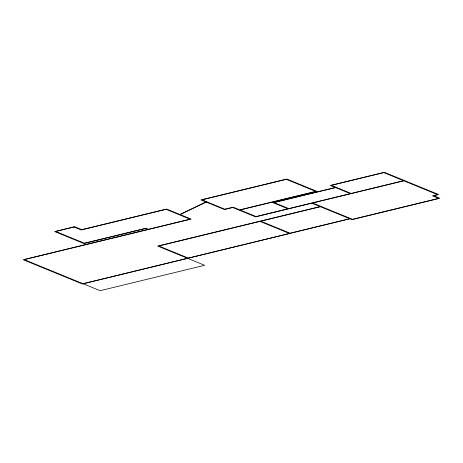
<?xml version="1.0" encoding="UTF-8"?>
<svg xmlns="http://www.w3.org/2000/svg" width="463" height="463" viewBox="0 0 463 463"><rect width="100%" height="100%" fill="white"/><g stroke="black" fill="none" stroke-linecap="round" stroke-linejoin="round"><path stroke-width="0.69" d="M187.787 258.412L204.617 265.305L100.112 290.7L83.282 283.807M205.89 201.961L179.876 214.462L166.599 209.021L81.772 229.636L74.589 226.696L54.634 231.546L83.901 243.532L145.44 228.577L147.616 229.469L23.15 259.72L82.449 284.01L349.906 218.802L351.973 219.647L439.85 198.291L433.646 195.751L438.64 194.541L384.342 172.3L330.287 185.437L335.293 187.486L273.755 202.441L272.776 202.042L316.848 191.329L286.823 179.025L200.884 199.912L205.89 201.961M206.214 202.094L180.2 214.595L191.19 219.097L24.308 259.65L82.952 283.674L187.463 258.279L157.651 246.061L320.095 206.591L311.825 203.199L255.553 216.875L232.704 207.517L224.387 209.536L206.214 202.094M74.086 227.032L55.791 231.477L84.405 243.197L145.949 228.242L148.449 229.272L190.033 219.167L166.095 209.357L81.268 229.972L74.086 227.032M286.313 179.36L202.042 199.842L224.891 209.201L233.207 207.181L239.736 209.855L315.691 191.398L286.313 179.36M383.839 172.635L331.444 185.368L351.139 193.436L403.533 180.703L383.839 172.635M271.943 202.244L240.066 209.988L256.056 216.539L287.934 208.796L271.943 202.244M335.617 187.619L274.079 202.574L288.767 208.593L350.306 193.638L335.617 187.619M403.858 180.836L312.658 202.997L352.482 219.312L438.692 198.361L432.488 195.82L437.477 194.61L403.858 180.836M259.992 221.407L158.809 245.998L188.296 258.076L289.473 233.485L259.992 221.407M320.419 206.724L260.819 221.204L290.087 233.196L349.692 218.71L320.419 206.724"/></g></svg>
